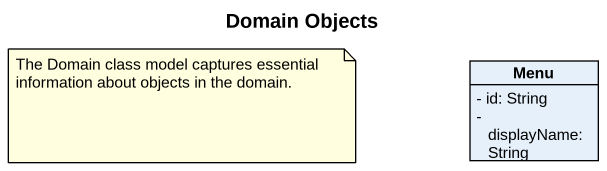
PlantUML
@startuml
title Domain Objects
hide circle
hide empty members
skinparam classAttributeIconSize 0
class Menu {
  - id: String
  - displayName: String
}
note as N1
  The Domain class model captures essential information about objects in the domain.
end note
@enduml
